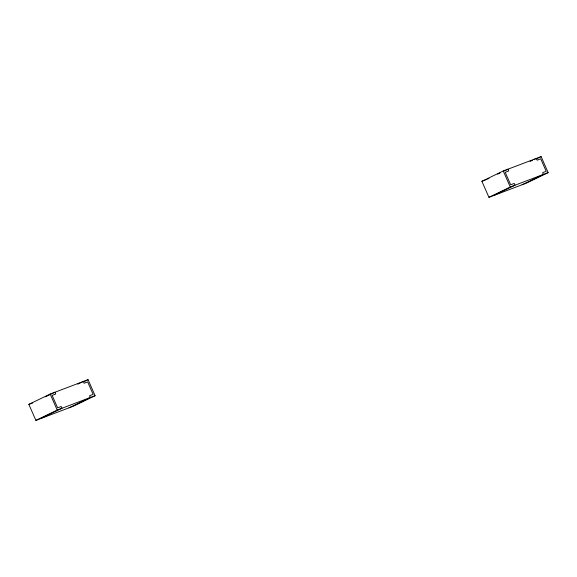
<?xml version="1.0" encoding="UTF-8"?>
<svg xmlns="http://www.w3.org/2000/svg" width="577" height="577" viewBox="0 0 577 577"><rect width="100%" height="100%" fill="white"/><g stroke="black" fill="none" stroke-linecap="round" stroke-linejoin="round"><path stroke-width="0.87" d="M481.903 181.301L503.238 170.972L541.118 156.605L548.15 172.631L526.815 182.959L488.943 197.327L481.903 181.301L486.642 179.505M487.428 179.122L489.015 178.358M497.699 174.153L500.071 173.006M504.024 171.088L507.976 169.176L508.755 170.958L505.207 172.307L510.674 184.77L514.23 183.428L515.009 185.203L493.674 195.531M530.061 161.459L532.427 160.312M534.006 159.548L536.379 158.401L537.158 160.182L540.714 158.834L546.188 171.297L542.632 172.646L543.419 174.427L522.084 184.755M28.85 404.369L50.185 394.041L88.057 379.673L95.097 395.699L73.762 406.028L35.882 420.395L28.85 404.369L32.795 402.869M536.372 158.899L541.118 156.605M45.439 396.832L54.916 392.245L55.702 394.026L52.146 395.375L57.621 407.838L61.169 406.489L61.955 408.271L40.621 418.599M77.794 384.145L83.326 381.469L84.105 383.251L87.654 381.902L93.128 394.365L89.579 395.714L90.358 397.495L69.024 407.824M84.105 381.585L88.057 379.673M488.943 197.327L510.277 186.998L548.15 172.631M35.882 420.395L57.217 410.067L95.097 395.699M503.238 170.972L510.277 186.998M50.185 394.041L57.217 410.067"/></g></svg>
